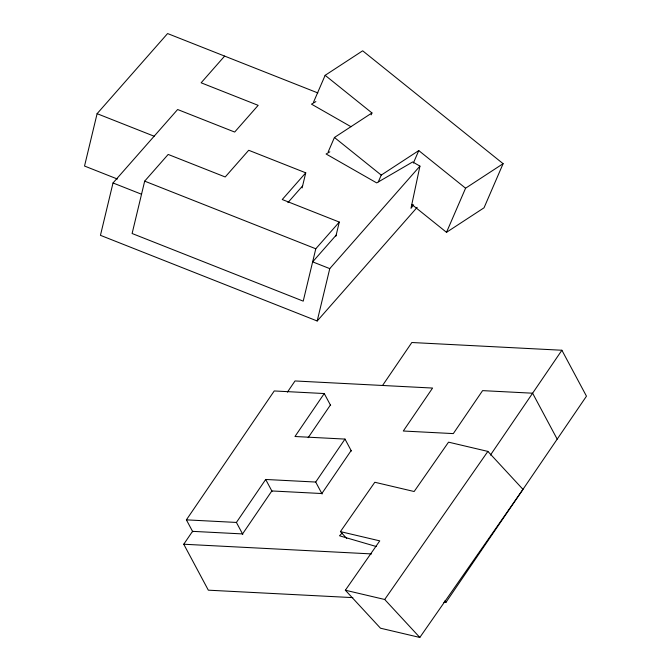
<?xml version="1.0" encoding="UTF-8"?>
<svg xmlns="http://www.w3.org/2000/svg" width="671" height="671" viewBox="0 0 671 671"><rect width="100%" height="100%" fill="white"/><g stroke="black" fill="none" stroke-linecap="round" stroke-linejoin="round"><path stroke-width="1.01" d="M329.838 151.814L326.089 153.994L376.683 182.898L412.657 161.954L419.945 166.114L410.988 208.329L413.63 204.823M317.853 92.942L167.591 33.55L97.102 113.676L84.529 166.039L117.4 179.031M224.626 56.096L201.132 82.801L258.167 105.347L234.674 132.053L177.63 109.516L113.013 182.965L100.449 235.328L317.19 320.99L417.169 207.339M144.676 181.145L132.112 233.508L303.217 301.136L315.789 248.773L339.291 222.067L282.248 199.522L305.75 172.816L248.706 150.27L225.213 176.976L168.178 154.439L144.676 181.145L315.789 248.773M302.118 187.922L305.75 172.816M335.903 236.167L339.291 222.067M317.19 320.99L329.763 268.626L419.945 166.114M313.533 102.177L325.141 75.32L362.667 50.803L503.107 163.682L484.034 207.8L446.509 232.325L411.801 204.429M328.211 151.856L334.435 137.471L371.96 112.946L325.141 75.32M371.13 114.867L371.96 112.946M378.343 181.807L381.245 175.097L418.771 150.581L465.582 188.207L503.107 163.682M413.378 163.045L418.771 150.581M446.509 232.325L465.582 188.207M192.778 531.801L186.387 519.857L274.238 390.958L324.252 393.541L330.644 405.485M352.837 597.626L208.329 590.178L183.753 544.231L192.535 531.348L242.55 533.923L271.839 490.954L321.854 493.537L351.134 450.568M287.414 392.132L295.022 380.96L432.577 388.056L403.288 431.017L453.311 433.6L482.592 390.631L532.606 393.206L557.19 439.153M186.387 519.857L236.41 522.441L265.691 479.471L315.705 482.046L344.995 439.086L351.386 451.029M324.252 393.541L294.972 436.502L344.995 439.086M308.148 437.677L330.4 405.024M382.554 385.473L411.835 342.512L561.895 350.245L586.471 396.184L445.913 602.424L443.825 602.315M490.442 455.081L561.895 350.245M340.423 531.617L374.812 482.256L414.15 491.516L448.538 442.155L487.867 451.407L522.994 489.377L419.82 637.45L380.482 628.199L345.364 590.228L379.752 540.868L340.423 531.617L346.748 538.452M345.364 590.228L384.701 599.48L487.867 451.407M287.918 202.6L302.604 185.901M336.146 235.16L312.652 261.866L329.763 268.626M342.084 533.16L339.501 535.777L376.406 546.563M315.873 101.589L311.487 104.148L351.008 126.727M183.753 544.231L371.583 553.919M97.102 113.676L154.137 136.221M113.013 182.965L141.539 194.238M334.435 137.471L381.245 175.097M384.701 599.48L419.82 637.45M444.99 600.688L445.913 602.424M315.705 482.046L322.097 493.999M265.691 479.471L272.082 491.415M236.41 522.441L242.801 534.384"/></g></svg>
